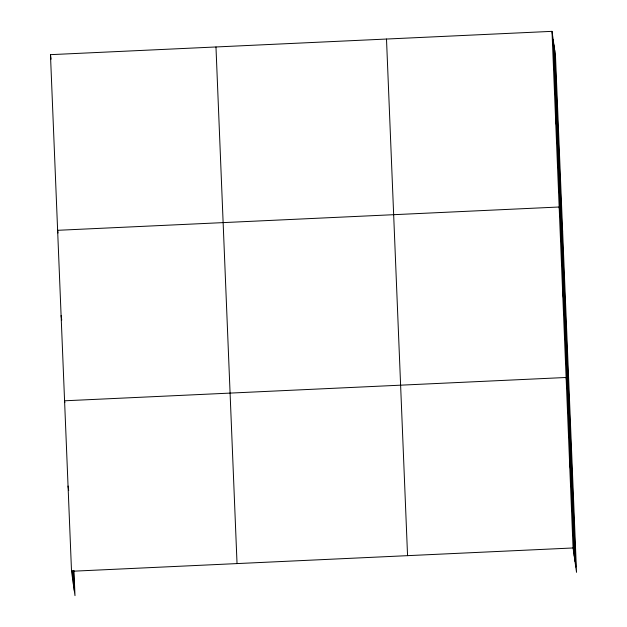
<?xml version="1.0" encoding="UTF-8"?>
<svg xmlns="http://www.w3.org/2000/svg" width="627" height="627" viewBox="0 0 627 627"><rect width="100%" height="100%" fill="white"/><g stroke="black" fill="none" stroke-linecap="round" stroke-linejoin="round"><path stroke-width="0.94" d="M73.97 570.468L74.997 595.65L71.525 571.275L50.466 54.659L552.003 31.35L555.475 55.725L576.534 572.341L573.062 547.967L552.003 31.35M71.525 571.275L573.062 547.967M555.585 119.177L556.737 127.281M562.631 231.371L559.166 207.004L57.629 230.305L58.013 233.009M562.638 292.245L563.791 300.349M569.582 401.86L566.118 377.485L64.581 400.794L64.832 402.589M569.59 462.726L570.742 470.83M50.466 54.659L51.108 59.157M61.101 315.553L61.744 320.052M68.053 486.035L68.696 490.533M554.707 50.356L575.774 566.973M553.923 44.823L574.983 561.439M553.155 39.454L574.222 556.071M386.498 39.039L407.558 555.663M215.97 46.962L237.037 563.587M73.445 570.907L74.229 590.281M72.889 571.189L73.445 584.748M72.324 570.664L72.685 579.379"/></g></svg>
